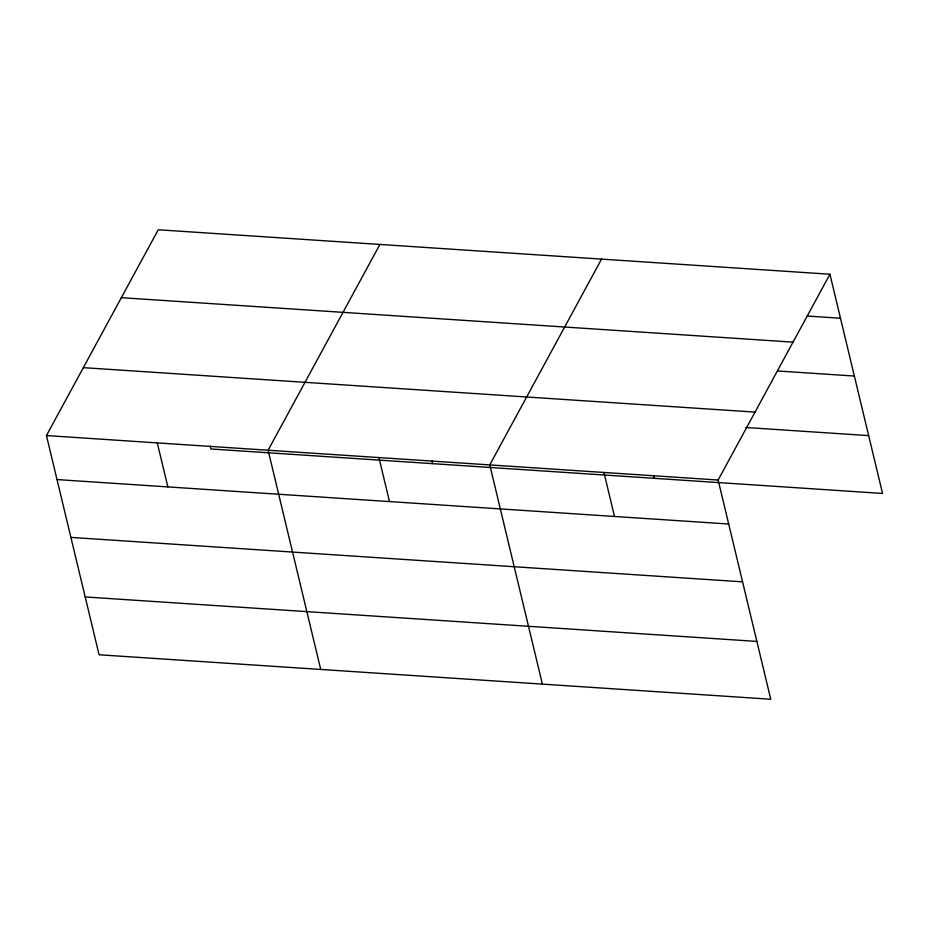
<?xml version="1.0" encoding="UTF-8"?>
<svg xmlns="http://www.w3.org/2000/svg" width="929" height="929" viewBox="0 0 929 929"><rect width="100%" height="100%" fill="white"/><g stroke="black" fill="none" stroke-linecap="round" stroke-linejoin="round"><path stroke-width="1.39" d="M829.922 274.229L718.129 480.026L770.756 699.235L99.078 654.771L46.45 435.562L158.244 229.765L829.922 274.229L882.55 493.438L210.871 448.974L210.198 446.152M379.903 244.443L268.109 450.228L320.726 669.449M601.551 259.11L489.757 464.906L542.385 684.116M807.243 316.034L840.49 318.241M121.351 297.675L793.029 342.139M777.759 370.985L854.366 376.048M83.343 367.652L755.022 412.104M745.813 427.491L868.673 435.62M46.45 435.562L718.129 480.026M57.017 479.573L728.696 524.026M70.894 537.392L742.573 581.844M85.201 596.952L756.88 641.416M653.505 475.497L654.179 478.319M603.943 472.466L614.51 516.466M431.846 460.83L432.531 463.652M378.927 457.567L389.495 501.579M157.28 442.901L167.847 486.901"/></g></svg>
